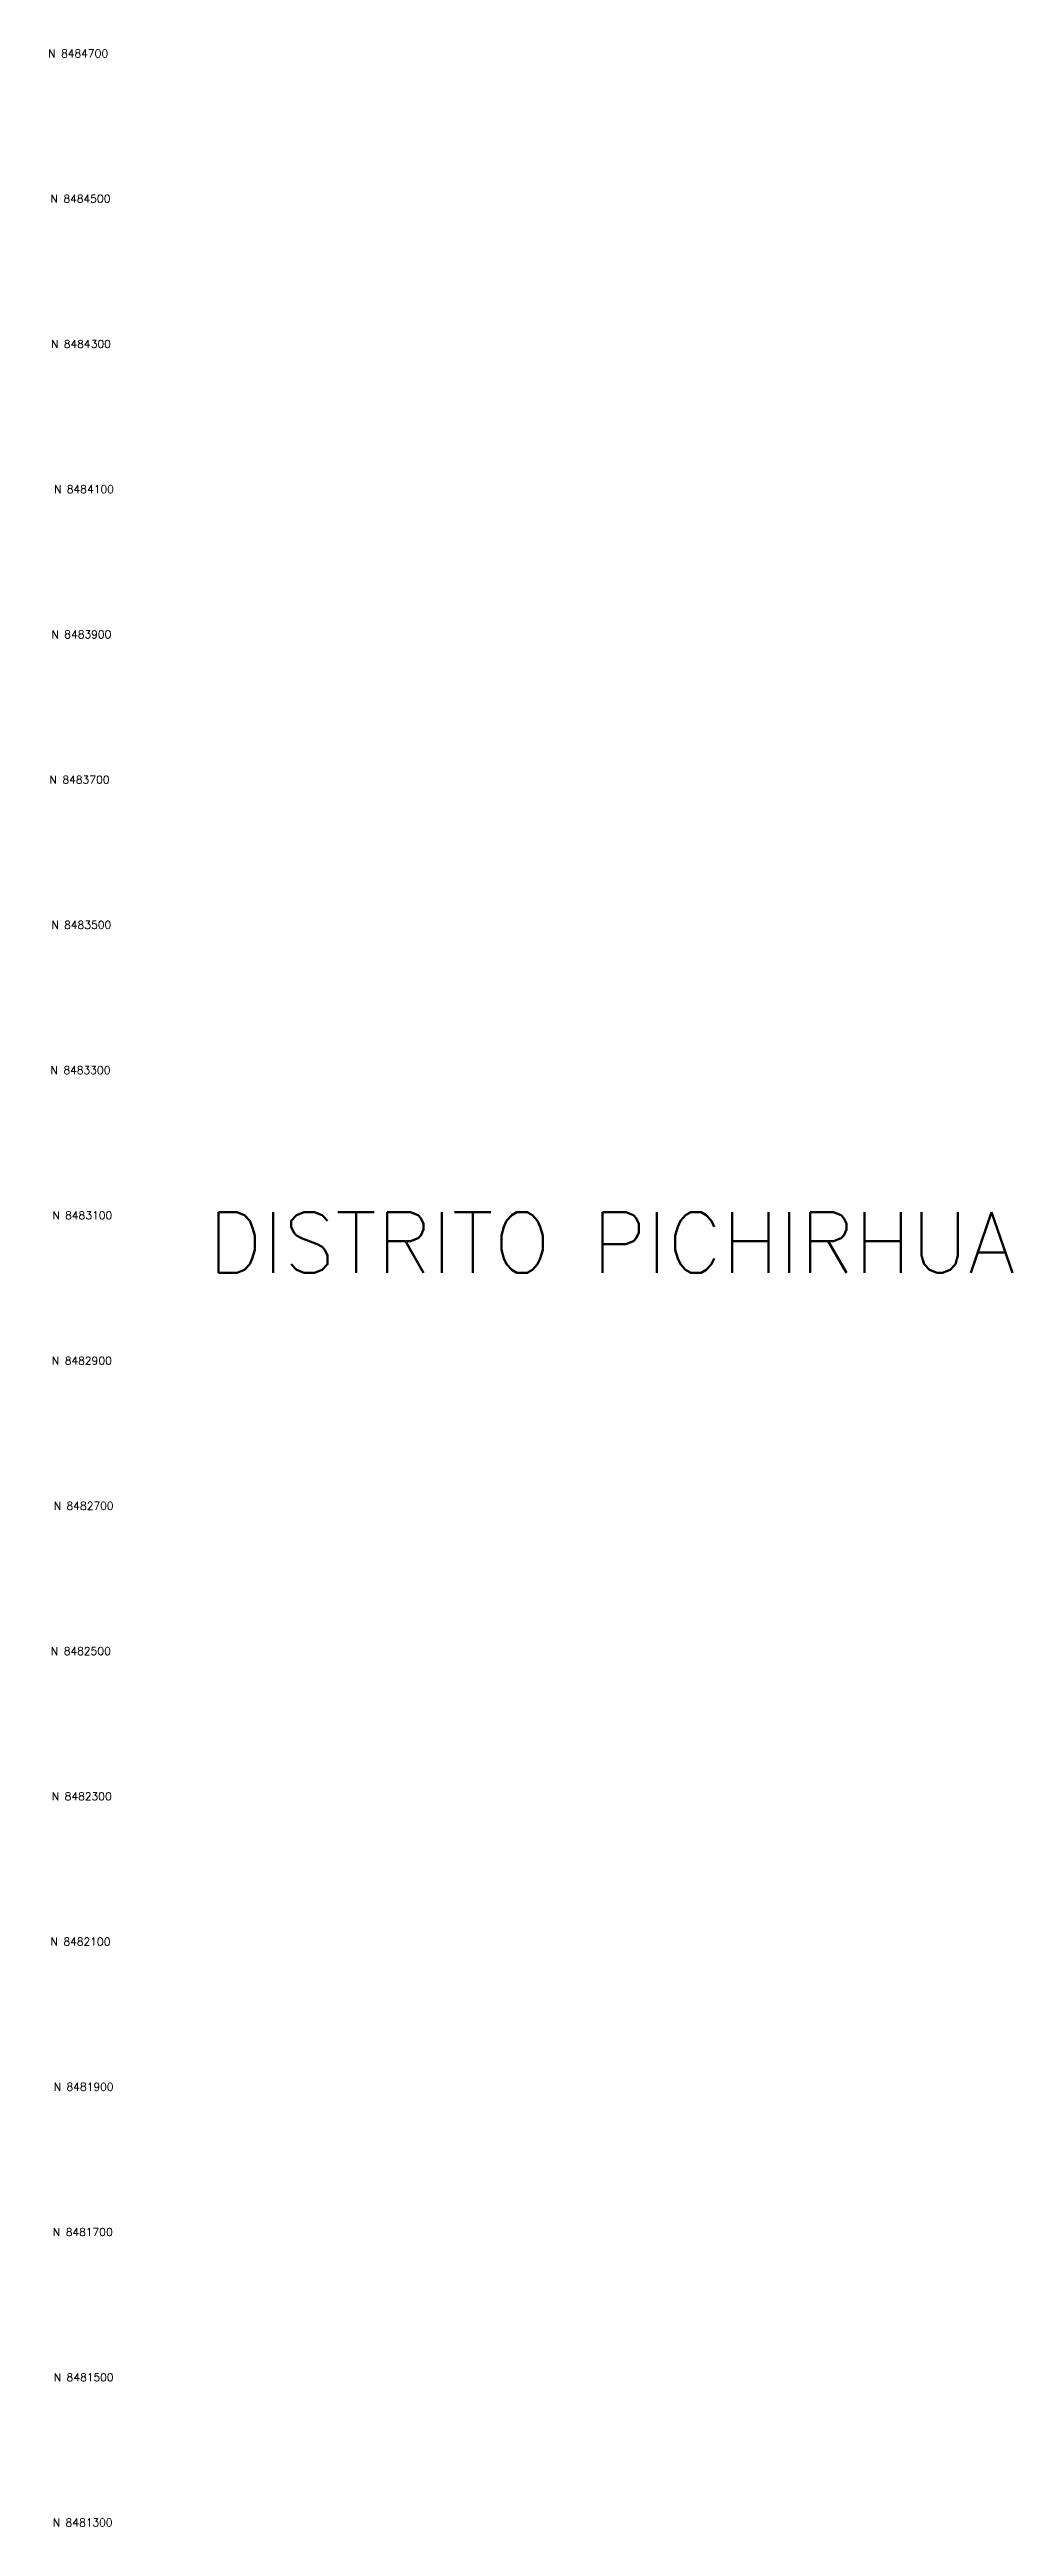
# Model space of a CAD drawing. Header units: metres. Extents: x 717418 to 722446, y 8457723 to 8484785.
# Drawn here: x 721120 to 722446, y 8481295 to 8484706 of the extents above; entities that cross this region are included whole.
import ezdxf

# ---------------------------------------------------------------- set-up
doc = ezdxf.new("R2010")
doc.units = ezdxf.units.M
doc.linetypes.add('CENTER', pattern=[2, 1.25, -0.25, 0.25, -0.25])
doc.layers.add('C-RAIL-CANT-VIEW-TITL', color=7, linetype='Continuous')
doc.layers.add('V-ROAD-CNTR', color=1, linetype='CENTER')
doc.styles.get("Standard").update_dxf_attribs({"font": 'simplex.shx'})

msp = doc.modelspace()

# ---------------------------------------------------------------- texts
at = {"layer": 'C-RAIL-CANT-VIEW-TITL', "char_height": 10.8, "attachment_point": 5}
for s, insert in [('\\A1;N 8484700', (721159.8, 8484700.6)), ('\\A1;N 8484500', (721163, 8484500.6)), ('\\A1;N 8484300', (721163.6, 8484300.6)), ('\\A1;N 8484100', (721167.8, 8484100.6)), ('\\A1;N 8483900', (721164.3, 8483900.6)), ('\\A1;N 8483700', (721161.7, 8483700.6)), ('\\A1;N 8483500', (721164.1, 8483500.6)), ('\\A1;N 8483300', (721163, 8483300.6)), ('\\A1;N 8483100', (721165.5, 8483100.6)), ('\\A1;N 8482900', (721164.9, 8482900.6)), ('\\A1;N 8482700', (721167.4, 8482700.6)), ('\\A1;N 8482500', (721163.5, 8482500.6)), ('\\A1;N 8482300', (721164.8, 8482300.6)), ('\\A1;N 8482100', (721163, 8482100.6)), ('\\A1;N 8481900', (721167.4, 8481900.6)), ('\\A1;N 8481700', (721166.2, 8481700.6)), ('\\A1;N 8481500', (721167.5, 8481500.6)), ('\\A1;N 8481300', (721166.1, 8481300.6))]:
    msp.add_mtext(s, dxfattribs=dict(at, insert=insert))
at = {"layer": 'V-ROAD-CNTR', "color": 0}
msp.add_text('DISTRITO PICHIRHUA', height=83.333, dxfattribs=at).set_placement((721338.8, 8483021.5))

doc.saveas('drawing.dxf')
